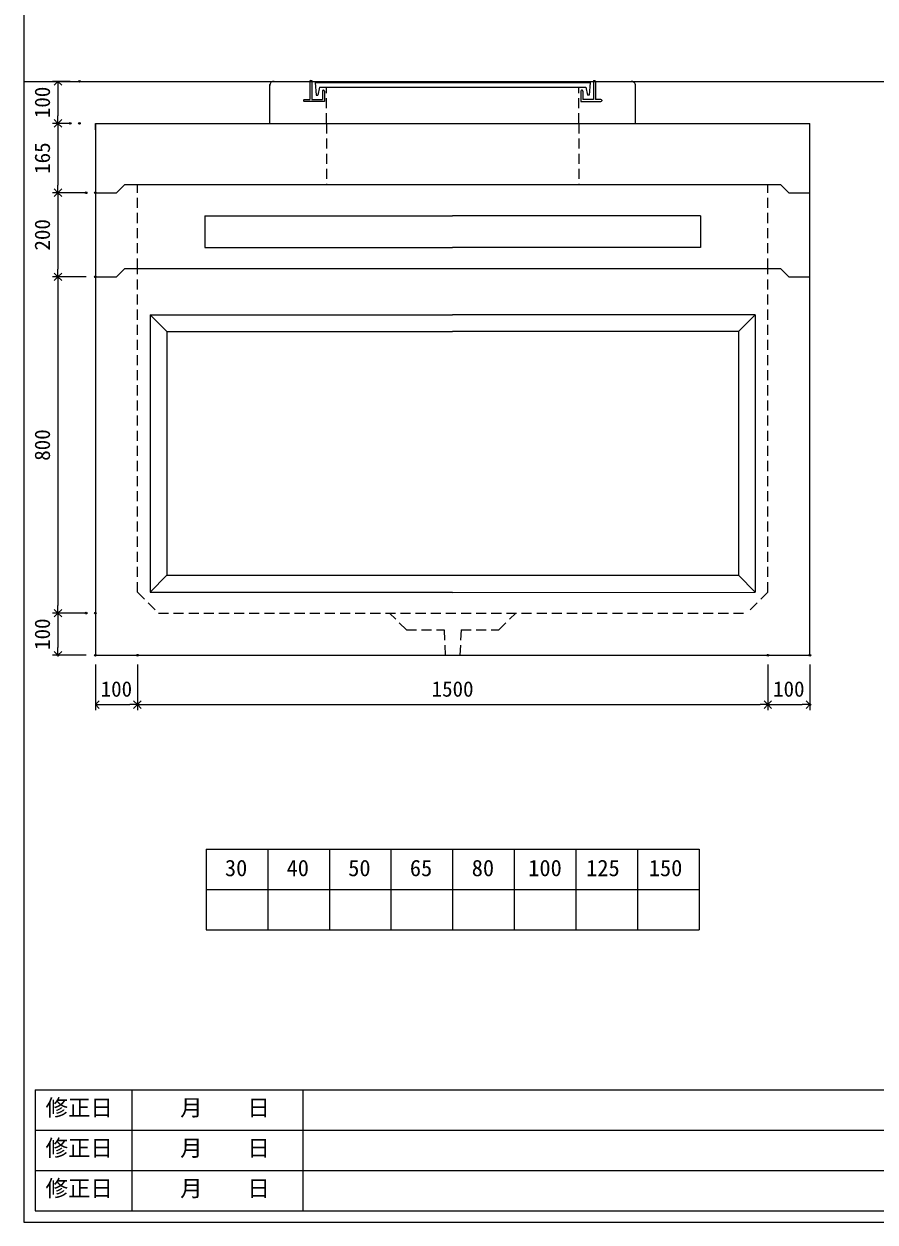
# Model space of a CAD drawing. Units: millimetres, scale not verified. Extents: x -6420 to 6420, y -3037 to 3037.
# Drawn here: x -1740 to 285, y -2663 to 187 of the extents above; entities that cross this region are included whole.
import ezdxf
from ezdxf.enums import TextEntityAlignment as Align

# ---------------------------------------------------------------- set-up
doc = ezdxf.new("R2010")
doc.units = ezdxf.units.MM
doc.header["$LTSCALE"] = 20
doc.header["$PDMODE"] = 32
doc.header["$PDSIZE"] = 4
doc.linetypes.add('DASHED1', pattern=[1.8, 1.2, -0.6])
doc.linetypes.add('USER2', pattern=[50.8, 31.75, -6.35, 6.35, -6.35])
doc.layers.add('0-1_Defpoints', color=7, linetype='Continuous')
for name, color, linetype, lineweight in [('0-2_waku', 7, 'Continuous', 18), ('0-3_gaikei', 7, 'Continuous', 18), ('0-4_kakure', 7, 'DASHED1', 5), ('0-5_sunpou', 7, 'Continuous', 5), ('0-8_uchigawa', 6, 'Continuous', 18), ('0-A_futa', 3, 'Continuous', 18), ('0-B_GL', 4, 'Continuous', 18), ('0-D_文字１', 7, 'Continuous', 18), ('1-2_uchigawa2', 6, 'USER2', 18)]:
    doc.layers.add(name, color=color, linetype=linetype, lineweight=lineweight)
doc.styles.add('ＭＳ ゴシック', font='')
doc.styles.get('ＭＳ ゴシック').set_extended_font_data('MS Gothic')

# ---------------------------------------------------------------- blocks, each defined once
blk = doc.blocks.new('_Open90')
at = {"layer": '0-5_sunpou'}
blk.add_line((0, 0), (-1, 0), dxfattribs=at)
blk.add_lwpolyline([(-0.5, 0.5), (0, 0), (-0.5, -0.5)], dxfattribs=at)
blk = doc.blocks.new('D76')
at = {"layer": '0-1_Defpoints'}
for p in [(975.38, 2640.29), (924.21, 2540.29), (975.38, 2540.29)]:
    blk.add_point(p, dxfattribs=at)
at = {"layer": '0-5_sunpou'}
for p, q in [((953.38, 2640.29), (911.21, 2640.29)), ((924.21, 2622.29), (924.21, 2558.29)), ((953.38, 2540.29), (911.21, 2540.29))]:
    blk.add_line(p, q, dxfattribs=at)
at = {"layer": '0-5_sunpou', "xscale": 18, "yscale": 18}
for p, rotation in [((924.21, 2640.29), 90), ((924.21, 2540.29), 270)]:
    blk.add_blockref('_Open90', p, dxfattribs=dict(at, rotation=rotation))
at = {"layer": '0-5_sunpou', "style": 'ＭＳ ゴシック'}
blk.add_text('100', height=36.66, rotation=90, dxfattribs=at).set_placement((916.21, 2552.79), align=Align.BOTTOM_LEFT)
blk = doc.blocks.new('D77')
at = {"layer": '0-1_Defpoints'}
for p in [(953.38, 2540.29), (924.21, 2375.29), (991.24, 2375.29)]:
    blk.add_point(p, dxfattribs=at)
at = {"layer": '0-5_sunpou'}
for p, q in [((931.38, 2540.29), (911.21, 2540.29)), ((924.21, 2522.29), (924.21, 2393.29)), ((969.24, 2375.29), (911.21, 2375.29))]:
    blk.add_line(p, q, dxfattribs=at)
at = {"layer": '0-5_sunpou', "xscale": 18, "yscale": 18}
for p, rotation in [((924.21, 2540.29), 90), ((924.21, 2375.29), 270)]:
    blk.add_blockref('_Open90', p, dxfattribs=dict(at, rotation=rotation))
at = {"layer": '0-5_sunpou', "style": 'ＭＳ ゴシック'}
blk.add_text('165', height=36.66, rotation=90, dxfattribs=at).set_placement((916.21, 2420.29), align=Align.BOTTOM_LEFT)
blk = doc.blocks.new('D78')
at = {"layer": '0-1_Defpoints'}
for p in [(1013.24, 2375.29), (924.21, 2175.29), (1013.24, 2175.29)]:
    blk.add_point(p, dxfattribs=at)
at = {"layer": '0-5_sunpou'}
for p, q in [((991.24, 2375.29), (911.21, 2375.29)), ((924.21, 2357.29), (924.21, 2193.29)), ((991.24, 2175.29), (911.21, 2175.29))]:
    blk.add_line(p, q, dxfattribs=at)
at = {"layer": '0-5_sunpou', "xscale": 18, "yscale": 18}
for p, rotation in [((924.21, 2375.29), 90), ((924.21, 2175.29), 270)]:
    blk.add_blockref('_Open90', p, dxfattribs=dict(at, rotation=rotation))
at = {"layer": '0-5_sunpou', "style": 'ＭＳ ゴシック'}
blk.add_text('200', height=36.66, rotation=90, dxfattribs=at).set_placement((916.21, 2237.79), align=Align.BOTTOM_LEFT)
blk = doc.blocks.new('D59')
at = {"layer": '0-1_Defpoints'}
for p in [(1013.24, 2175.29), (924.21, 1375.29), (1013.24, 1375.29)]:
    blk.add_point(p, dxfattribs=at)
at = {"layer": '0-5_sunpou'}
for p, q in [((991.24, 2175.29), (911.21, 2175.29)), ((924.21, 2157.29), (924.21, 1393.29)), ((991.24, 1375.29), (911.21, 1375.29))]:
    blk.add_line(p, q, dxfattribs=at)
at = {"layer": '0-5_sunpou', "xscale": 18, "yscale": 18}
for p, rotation in [((924.21, 2175.29), 90), ((924.21, 1375.29), 270)]:
    blk.add_blockref('_Open90', p, dxfattribs=dict(at, rotation=rotation))
at = {"layer": '0-5_sunpou', "style": 'ＭＳ ゴシック'}
blk.add_text('800', height=36.66, rotation=90, dxfattribs=at).set_placement((916.21, 1737.79), align=Align.BOTTOM_LEFT)
blk = doc.blocks.new('D60')
at = {"layer": '0-1_Defpoints'}
for p in [(991.24, 1375.29), (924.21, 1275.29), (1013.24, 1275.29)]:
    blk.add_point(p, dxfattribs=at)
at = {"layer": '0-5_sunpou'}
for p, q in [((969.24, 1375.29), (911.21, 1375.29)), ((924.21, 1357.29), (924.21, 1293.29)), ((991.24, 1275.29), (911.21, 1275.29))]:
    blk.add_line(p, q, dxfattribs=at)
at = {"layer": '0-5_sunpou', "xscale": 18, "yscale": 18}
for p, rotation in [((924.21, 1375.29), 90), ((924.21, 1275.29), 270)]:
    blk.add_blockref('_Open90', p, dxfattribs=dict(at, rotation=rotation))
at = {"layer": '0-5_sunpou', "style": 'ＭＳ ゴシック'}
blk.add_text('100', height=36.66, rotation=90, dxfattribs=at).set_placement((916.21, 1287.79), align=Align.BOTTOM_LEFT)
blk = doc.blocks.new('D61')
at = {"layer": '0-1_Defpoints'}
for p in [(1013.24, 1275.29), (1113.24, 1275.29), (1113.24, 1157.58)]:
    blk.add_point(p, dxfattribs=at)
at = {"layer": '0-5_sunpou'}
for p, q in [((1013.24, 1253.29), (1013.24, 1144.58)), ((1113.24, 1253.29), (1113.24, 1144.58)), ((1031.24, 1157.58), (1095.24, 1157.58))]:
    blk.add_line(p, q, dxfattribs=at)
at = {"layer": '0-5_sunpou', "xscale": 18, "yscale": 18, "rotation": 180}
blk.add_blockref('_Open90', (1013.24, 1157.58), dxfattribs=at)
at = {"layer": '0-5_sunpou', "xscale": 18, "yscale": 18}
blk.add_blockref('_Open90', (1113.24, 1157.58), dxfattribs=at)
at = {"layer": '0-5_sunpou', "style": 'ＭＳ ゴシック'}
blk.add_text('100', height=36.66, dxfattribs=at).set_placement((1025.74, 1165.58), align=Align.BOTTOM_LEFT)
blk = doc.blocks.new('D62')
at = {"layer": '0-1_Defpoints'}
for p in [(1113.24, 1275.29), (2613.24, 1275.29), (2613.24, 1157.58)]:
    blk.add_point(p, dxfattribs=at)
at = {"layer": '0-5_sunpou'}
for p, q in [((1113.24, 1253.29), (1113.24, 1144.58)), ((2613.24, 1253.29), (2613.24, 1144.58)), ((1131.24, 1157.58), (2595.24, 1157.58))]:
    blk.add_line(p, q, dxfattribs=at)
at = {"layer": '0-5_sunpou', "xscale": 18, "yscale": 18, "rotation": 180}
blk.add_blockref('_Open90', (1113.24, 1157.58), dxfattribs=at)
at = {"layer": '0-5_sunpou', "xscale": 18, "yscale": 18}
blk.add_blockref('_Open90', (2613.24, 1157.58), dxfattribs=at)
at = {"layer": '0-5_sunpou', "style": 'ＭＳ ゴシック'}
blk.add_text('1500', height=36.66, dxfattribs=at).set_placement((1813.24, 1165.58), align=Align.BOTTOM_LEFT)
blk = doc.blocks.new('D63')
at = {"layer": '0-1_Defpoints'}
for p in [(2613.24, 1275.29), (2713.24, 1275.29), (2713.24, 1157.58)]:
    blk.add_point(p, dxfattribs=at)
at = {"layer": '0-5_sunpou'}
for p, q in [((2613.24, 1253.29), (2613.24, 1144.58)), ((2713.24, 1253.29), (2713.24, 1144.58)), ((2631.24, 1157.58), (2695.24, 1157.58))]:
    blk.add_line(p, q, dxfattribs=at)
at = {"layer": '0-5_sunpou', "xscale": 18, "yscale": 18, "rotation": 180}
blk.add_blockref('_Open90', (2613.24, 1157.58), dxfattribs=at)
at = {"layer": '0-5_sunpou', "xscale": 18, "yscale": 18}
blk.add_blockref('_Open90', (2713.24, 1157.58), dxfattribs=at)
at = {"layer": '0-5_sunpou', "style": 'ＭＳ ゴシック'}
blk.add_text('100', height=36.66, dxfattribs=at).set_placement((2625.74, 1165.58), align=Align.BOTTOM_LEFT)

msp = doc.modelspace()

# ---------------------------------------------------------------- linework, layer by layer
at = {"layer": '0-2_waku'}
for p, q in [((-1740, 3037), (-1740, -2663)), ((-1306.67, -1775.67), (-1306.67, -1967.67)), ((-1306.67, -1775.67), (-1306.67, -1967.67)), ((-1306.67, -1775.67), (-1306.67, -1967.67)), ((-1306.67, -1775.67), (-1306.67, -1967.67)), ((-1306.67, -1775.67), (-133.33, -1775.67)), ((-1160, -1775.67), (-1160, -1967.67)), ((-1013.33, -1775.67), (-1013.33, -1967.67)), ((-1013.33, -1775.67), (-1013.33, -1967.67)), ((-866.67, -1775.67), (-866.67, -1967.67)), ((-720, -1775.67), (-720, -1967.67)), ((-573.33, -1775.67), (-573.33, -1967.67)), ((-426.67, -1775.67), (-426.67, -1967.67)), ((-280, -1775.67), (-280, -1967.67)), ((-133.33, -1775.67), (-133.33, -1967.67)), ((-1306.67, -1871.67), (-133.33, -1871.67)), ((-1306.67, -1967.67), (-133.33, -1967.67)), ((-1306.67, -1967.67), (-133.33, -1967.67)), ((-1713.33, -2348.34), (-1713.33, -2636.34)), ((-1713.33, -2348.34), (-1713.33, -2636.34)), ((-1713.33, -2348.34), (990.67, -2348.34)), ((-1483.33, -2348.34), (-1483.33, -2636.34)), ((-1076.67, -2348.34), (-1076.67, -2636.34)), ((-1076.67, -2348.34), (-1076.67, -2636.34)), ((-1713.33, -2444.34), (990.67, -2444.34)), ((-1713.33, -2540.34), (606.67, -2540.34)), ((-1713.33, -2636.34), (990.67, -2636.34)), ((-1740, -2663), (6420, -2663))]:
    msp.add_line(p, q, dxfattribs=at)
at = {"layer": '0-3_gaikei'}
for p, q in [((-1155, -46.78), (-1155, 43.22)), ((-1155, -49.55), (-1155, 40.45)), ((-1145, 50.45), (-1060, 50.45)), ((-380, 50.45), (-295, 50.45)), ((-285, -49.55), (-285, 40.45)), ((-1570, -49.55), (-1570, -414.55)), ((-1570, -49.55), (130, -49.55)), ((-1570, -49.55), (130, -49.55)), ((-1570, -49.55), (130, -49.55)), ((-1570, -49.55), (130, -49.55)), ((-1570, -64.55), (-1570, -49.55)), ((-1155, -49.55), (-285, -49.55)), ((130, -414.55), (130, -49.55)), ((-1500, -194.55), (-1520, -214.55)), ((-1500, -194.55), (-1520, -214.55)), ((-1500, -194.55), (-1520, -214.55)), ((-1500, -194.55), (-1520, -214.55)), ((-1500, -194.55), (-1520, -214.55)), ((-1500, -194.55), (-1520, -214.55)), ((-1500, -194.55), (-1520, -214.55)), ((-1500, -194.55), (-1520, -214.55)), ((-1500, -194.55), (-1520, -214.55)), ((-1500, -194.55), (-1520, -214.55)), ((-1500, -194.55), (-1520, -214.55)), ((-1500, -194.55), (-1520, -214.55)), ((-1500, -194.55), (-1520, -214.55)), ((-1500, -194.55), (-1520, -214.55)), ((-1500, -194.55), (60, -194.55)), ((-1500, -194.55), (60, -194.55)), ((-1500, -194.55), (60, -194.55)), ((-1500, -194.55), (60, -194.55)), ((-1500, -194.55), (60, -194.55)), ((-1500, -194.55), (60, -194.55)), ((-1500, -194.55), (60, -194.55)), ((-1500, -194.55), (60, -194.55)), ((-1500, -194.55), (60, -194.55)), ((-1500, -194.55), (60, -194.55)), ((-1500, -194.55), (60, -194.55)), ((-1500, -194.55), (60, -194.55)), ((-1500, -194.55), (60, -194.55)), ((-1500, -194.55), (60, -194.55)), ((60, -194.55), (80, -214.55)), ((60, -194.55), (80, -214.55)), ((60, -194.55), (80, -214.55)), ((60, -194.55), (80, -214.55)), ((60, -194.55), (80, -214.55)), ((60, -194.55), (80, -214.55)), ((60, -194.55), (80, -214.55)), ((60, -194.55), (80, -214.55)), ((60, -194.55), (80, -214.55)), ((60, -194.55), (80, -214.55)), ((60, -194.55), (80, -214.55)), ((60, -194.55), (80, -214.55)), ((60, -194.55), (80, -214.55)), ((60, -194.55), (80, -214.55)), ((-1570, -214.55), (-1520, -214.55)), ((-1570, -214.55), (-1520, -214.55)), ((-1570, -214.55), (-1520, -214.55)), ((-1570, -214.55), (-1520, -214.55)), ((-1570, -214.55), (-1520, -214.55)), ((-1570, -214.55), (-1520, -214.55)), ((-1570, -214.55), (-1520, -214.55)), ((-1570, -214.55), (-1520, -214.55)), ((-1570, -214.55), (-1520, -214.55)), ((-1570, -214.55), (-1520, -214.55)), ((-1570, -214.55), (-1520, -214.55)), ((-1570, -214.55), (-1520, -214.55)), ((-1570, -214.55), (-1520, -214.55)), ((-1570, -214.55), (-1520, -214.55)), ((-1570, -214.55), (-1520, -214.55)), ((-1570, -214.55), (-1520, -214.55)), ((-1570, -214.55), (-1520, -214.55)), ((-1570, -214.55), (-1520, -214.55)), ((-1570, -214.55), (-1520, -214.55)), ((80, -214.55), (130, -214.55)), ((80, -214.55), (130, -214.55)), ((80, -214.55), (130, -214.55)), ((80, -214.55), (130, -214.55)), ((80, -214.55), (130, -214.55)), ((80, -214.55), (130, -214.55)), ((80, -214.55), (130, -214.55)), ((80, -214.55), (130, -214.55)), ((80, -214.55), (130, -214.55)), ((80, -214.55), (130, -214.55)), ((80, -214.55), (130, -214.55)), ((80, -214.55), (130, -214.55)), ((80, -214.55), (130, -214.55)), ((80, -214.55), (130, -214.55)), ((-1500, -394.55), (-1520, -414.55)), ((-1500, -394.55), (-1520, -414.55)), ((-1500, -394.55), (-1520, -414.55)), ((-1500, -394.55), (-1520, -414.55)), ((-1500, -394.55), (-1520, -414.55)), ((-1500, -394.55), (-1520, -414.55)), ((-1500, -394.55), (-1520, -414.55)), ((-1500, -394.55), (-1520, -414.55)), ((-1500, -394.55), (-1520, -414.55)), ((-1500, -394.55), (-1520, -414.55)), ((-1500, -394.55), (-1520, -414.55)), ((-1500, -394.55), (-1520, -414.55)), ((-1500, -394.55), (-1520, -414.55)), ((-1500, -394.55), (-1520, -414.55)), ((-1500, -394.55), (-1520, -414.55)), ((-1500, -394.55), (-1520, -414.55)), ((-1500, -394.55), (-1520, -414.55)), ((-1500, -394.55), (-1520, -414.55)), ((-1500, -394.55), (60, -394.55)), ((-1500, -394.55), (60, -394.55)), ((-1500, -394.55), (60, -394.55)), ((-1500, -394.55), (60, -394.55)), ((-1500, -394.55), (60, -394.55)), ((-1500, -394.55), (60, -394.55)), ((-1500, -394.55), (60, -394.55)), ((-1500, -394.55), (60, -394.55)), ((-1500, -394.55), (60, -394.55)), ((-1500, -394.55), (60, -394.55)), ((-1500, -394.55), (60, -394.55)), ((-1500, -394.55), (60, -394.55)), ((-1500, -394.55), (60, -394.55)), ((-1500, -394.55), (60, -394.55)), ((-1500, -394.55), (60, -394.55)), ((-1500, -394.55), (60, -394.55)), ((-1500, -394.55), (60, -394.55)), ((-1500, -394.55), (60, -394.55)), ((60, -394.55), (80, -414.55)), ((60, -394.55), (80, -414.55)), ((60, -394.55), (80, -414.55)), ((60, -394.55), (80, -414.55)), ((60, -394.55), (80, -414.55)), ((60, -394.55), (80, -414.55)), ((60, -394.55), (80, -414.55)), ((60, -394.55), (80, -414.55)), ((60, -394.55), (80, -414.55)), ((60, -394.55), (80, -414.55)), ((60, -394.55), (80, -414.55)), ((60, -394.55), (80, -414.55)), ((60, -394.55), (80, -414.55)), ((60, -394.55), (80, -414.55)), ((60, -394.55), (80, -414.55)), ((60, -394.55), (80, -414.55)), ((60, -394.55), (80, -414.55)), ((60, -394.55), (80, -414.55)), ((-1570, -414.55), (-1520, -414.55)), ((-1570, -414.55), (-1520, -414.55)), ((-1570, -414.55), (-1520, -414.55)), ((-1570, -414.55), (-1520, -414.55)), ((-1570, -414.55), (-1520, -414.55)), ((-1570, -414.55), (-1570, -1314.55)), ((-1570, -414.55), (-1520, -414.55)), ((-1570, -414.55), (-1520, -414.55)), ((-1570, -414.55), (-1520, -414.55)), ((-1570, -414.55), (-1520, -414.55)), ((-1570, -414.55), (-1520, -414.55)), ((-1570, -414.55), (-1520, -414.55)), ((-1570, -414.55), (-1520, -414.55)), ((-1570, -414.55), (-1520, -414.55)), ((-1570, -414.55), (-1520, -414.55)), ((-1570, -414.55), (-1520, -414.55)), ((-1570, -414.55), (-1520, -414.55)), ((-1570, -414.55), (-1520, -414.55)), ((-1570, -414.55), (-1520, -414.55)), ((-1570, -414.55), (-1520, -414.55)), ((-1570, -414.55), (-1520, -414.55)), ((-1570, -414.55), (-1520, -414.55)), ((-1570, -414.55), (-1520, -414.55)), ((-1570, -414.55), (-1520, -414.55)), ((80, -414.55), (130, -414.55)), ((80, -414.55), (130, -414.55)), ((80, -414.55), (130, -414.55)), ((80, -414.55), (130, -414.55)), ((80, -414.55), (130, -414.55)), ((80, -414.55), (130, -414.55)), ((80, -414.55), (130, -414.55)), ((80, -414.55), (130, -414.55)), ((80, -414.55), (130, -414.55)), ((80, -414.55), (130, -414.55)), ((80, -414.55), (130, -414.55)), ((80, -414.55), (130, -414.55)), ((80, -414.55), (130, -414.55)), ((80, -414.55), (130, -414.55)), ((80, -414.55), (130, -414.55)), ((80, -414.55), (130, -414.55)), ((80, -414.55), (130, -414.55)), ((80, -414.55), (130, -414.55)), ((130, -1314.55), (130, -414.55)), ((-1570, -1314.55), (130, -1314.55))]:
    msp.add_line(p, q, dxfattribs=at)
for centre, radius, start, end in [((-1145.58, 41.03), 9.44, 86.47383, 183.52617), ((-294.67, 40.78), 9.68, 358.04251, 91.95749)]:
    msp.add_arc(centre, radius, start, end, dxfattribs=at)
at = {"layer": '0-4_kakure'}
for p, q in [((-1020, -49.55), (-1020, 36.95)), ((-420, -49.55), (-420, 36.95)), ((-1020, -49.55), (-1020, -194.55)), ((-420, -49.55), (-420, -194.55)), ((-1470, -394.55), (-1470, -194.55)), ((30, -394.55), (30, -194.55)), ((-1470, -1164.55), (-1470, -394.55)), ((30, -1164.55), (30, -394.55)), ((-1470, -1164.55), (-1420, -1214.55)), ((30, -1164.55), (-20, -1214.55)), ((-1420, -1214.55), (-20, -1214.55)), ((-830, -1254.55), (-870, -1214.55)), ((-830, -1254.55), (-740, -1254.55)), ((-740, -1254.55), (-737.5, -1314.55)), ((-700, -1254.55), (-702.5, -1314.55))]:
    msp.add_line(p, q, dxfattribs=at)
msp.add_lwpolyline([(-700, -1254.55), (-610, -1254.55), (-570, -1214.55)], dxfattribs=at)
at = {"layer": '0-8_uchigawa'}
for p, q in [((-1440, -504.55), (-720, -504.55)), ((-1440, -504.55), (-1440, -1164.55)), ((-1400, -544.55), (-1440, -504.55)), ((0, -504.55), (-720, -504.55)), ((-40, -544.55), (0, -504.55)), ((0, -504.55), (0, -1164.55)), ((0, -504.55), (0, -1164.55)), ((-1400, -544.55), (-1400, -1124.55)), ((-1400, -544.55), (-720, -544.55)), ((-1400, -544.55), (-720, -544.55)), ((-40, -544.55), (-720, -544.55)), ((-40, -544.55), (-40, -1124.55)), ((-1400, -1124.55), (-1440, -1164.55)), ((-1400, -1124.55), (-720, -1124.55)), ((-1440, -1164.55), (-720, -1164.55)), ((-719.31, -1165.24), (0, -1164.55))]:
    msp.add_line(p, q, dxfattribs=at)
msp.add_lwpolyline([(-720, -1124.55), (-40, -1124.55), (0, -1164.55)], dxfattribs=at)
at = {"layer": '0-A_futa'}
for p, q in [((-1060, 50.45), (-1060, 7.45)), ((-1058, 52.45), (-1055, 52.45)), ((-1055, 52.45), (-1055, 7.45)), ((-1047.19, 47.95), (-392.86, 47.95)), ((-1047.19, 47.95), (-1044.7, 17.95)), ((-1036.67, 36.95), (-1040.99, 17.95)), ((-1036.67, 36.95), (-403.33, 36.95)), ((-1028, 29.45), (-1027, 29.45)), ((-412, 29.45), (-413, 29.45)), ((-403.33, 36.95), (-399.01, 17.95)), ((-392.86, 47.95), (-395.11, 17.95)), ((-385, 52.45), (-382, 52.45)), ((-385, 52.45), (-385, 7.45)), ((-380, 50.45), (-380, 7.45)), ((-1075, 5.45), (-1075, 4.45)), ((-1073, 7.45), (-1060, 7.45)), ((-1025, 2.45), (-1073, 2.45)), ((-1055, 7.45), (-1030, 7.45)), ((-1044.7, 17.95), (-1040.99, 17.95)), ((-1030, 27.45), (-1030, 7.45)), ((-1025, 27.45), (-1025, 2.45)), ((-415, 27.45), (-415, 2.45)), ((-415, 2.45), (-367, 2.45)), ((-410, 27.45), (-410, 7.45)), ((-385, 7.45), (-410, 7.45)), ((-395.11, 17.95), (-399.01, 17.95)), ((-367, 7.45), (-380, 7.45)), ((-365, 5.45), (-365, 4.45))]:
    msp.add_line(p, q, dxfattribs=at)
for centre, start, end in [((-1058, 50.45), 90, 180), ((-1028, 27.45), 90, 180), ((-1027, 27.45), 0, 90), ((-413, 27.45), 90, 180), ((-412, 27.45), 0, 90), ((-382, 50.45), 0, 90), ((-1073, 5.45), 90, 180), ((-1073, 4.45), 180, 270), ((-367, 5.45), 0, 90), ((-367, 4.45), 270, 0)]:
    msp.add_arc(centre, 2, start, end, dxfattribs=at)
at = {"layer": '0-B_GL'}
msp.add_line((-1740, 50.33), (6420, 50.33), dxfattribs=at)
at = {"layer": '1-2_uchigawa2'}
for p, q in [((-1310, -269.55), (-720, -269.55)), ((-1310, -269.55), (-1310, -344.55)), ((-130, -269.55), (-720, -269.55)), ((-130, -269.55), (-130, -344.55)), ((-1310, -344.55), (-720, -344.55)), ((-130, -344.55), (-720, -344.55))]:
    msp.add_line(p, q, dxfattribs=at)

# ---------------------------------------------------------------- block references
at = {"layer": '0-5_sunpou'}
for name in ['D76', 'D77', 'D78', 'D59', 'D60', 'D61', 'D62', 'D63']:
    msp.add_blockref(name, (-2583.24, -2589.84), dxfattribs=at)

# ---------------------------------------------------------------- texts
at = {"layer": '0-D_文字１', "style": 'ＭＳ ゴシック'}
for s, p in [('30', (-1261.81, -1852.03)), ('40', (-1115.14, -1852.03)), ('50', (-968.47, -1852.03)), ('65', (-821.81, -1852.03)), ('80', (-674.59, -1852.03)), ('100', (-540.1, -1852.03)), ('125', (-402.25, -1852.03)), ('150', (-253.23, -1852.03)), ('修正日', (-1688.47, -2422.06)), ('\u3000\u3000月\u3000\u3000日', (-1474.93, -2422.06)), ('修正日', (-1688.47, -2518.06)), ('\u3000\u3000月\u3000\u3000日', (-1474.93, -2518.06)), ('修正日', (-1688.47, -2614.06)), ('\u3000\u3000月\u3000\u3000日', (-1474.93, -2614.06))]:
    msp.add_text(s, height=39.1, dxfattribs=at).set_placement(p, align=Align.BOTTOM_LEFT)

doc.saveas('drawing.dxf')
